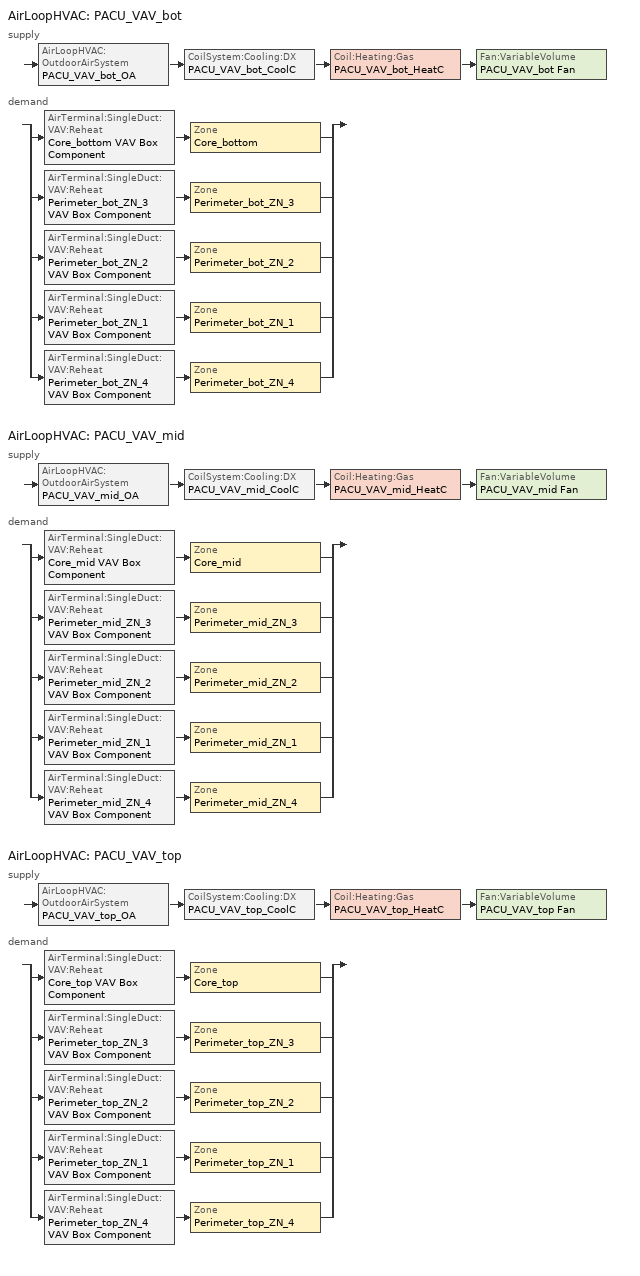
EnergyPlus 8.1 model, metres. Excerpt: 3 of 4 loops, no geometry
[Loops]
AirLoopHVAC 'PACU_VAV_bot'
 supply: AirLoopHVAC:OutdoorAirSystem 'PACU_VAV_bot_OA' > CoilSystem:Cooling:DX 'PACU_VAV_bot_CoolC' > Coil:Heating:Gas 'PACU_VAV_bot_HeatC' > Fan:VariableVolume 'PACU_VAV_bot Fan'
 demand: split
  | AirTerminal:SingleDuct:VAV:Reheat 'Core_bottom VAV Box Component' > Zone 'Core_bottom'
  | AirTerminal:SingleDuct:VAV:Reheat 'Perimeter_bot_ZN_3 VAV Box Component' > Zone 'Perimeter_bot_ZN_3'
  | AirTerminal:SingleDuct:VAV:Reheat 'Perimeter_bot_ZN_2 VAV Box Component' > Zone 'Perimeter_bot_ZN_2'
  | AirTerminal:SingleDuct:VAV:Reheat 'Perimeter_bot_ZN_1 VAV Box Component' > Zone 'Perimeter_bot_ZN_1'
  | AirTerminal:SingleDuct:VAV:Reheat 'Perimeter_bot_ZN_4 VAV Box Component' > Zone 'Perimeter_bot_ZN_4'
AirLoopHVAC 'PACU_VAV_mid'
 supply: AirLoopHVAC:OutdoorAirSystem 'PACU_VAV_mid_OA' > CoilSystem:Cooling:DX 'PACU_VAV_mid_CoolC' > Coil:Heating:Gas 'PACU_VAV_mid_HeatC' > Fan:VariableVolume 'PACU_VAV_mid Fan'
 demand: split
  | AirTerminal:SingleDuct:VAV:Reheat 'Core_mid VAV Box Component' > Zone 'Core_mid'
  | AirTerminal:SingleDuct:VAV:Reheat 'Perimeter_mid_ZN_3 VAV Box Component' > Zone 'Perimeter_mid_ZN_3'
  | AirTerminal:SingleDuct:VAV:Reheat 'Perimeter_mid_ZN_2 VAV Box Component' > Zone 'Perimeter_mid_ZN_2'
  | AirTerminal:SingleDuct:VAV:Reheat 'Perimeter_mid_ZN_1 VAV Box Component' > Zone 'Perimeter_mid_ZN_1'
  | AirTerminal:SingleDuct:VAV:Reheat 'Perimeter_mid_ZN_4 VAV Box Component' > Zone 'Perimeter_mid_ZN_4'
AirLoopHVAC 'PACU_VAV_top'
 supply: AirLoopHVAC:OutdoorAirSystem 'PACU_VAV_top_OA' > CoilSystem:Cooling:DX 'PACU_VAV_top_CoolC' > Coil:Heating:Gas 'PACU_VAV_top_HeatC' > Fan:VariableVolume 'PACU_VAV_top Fan'
 demand: split
  | AirTerminal:SingleDuct:VAV:Reheat 'Core_top VAV Box Component' > Zone 'Core_top'
  | AirTerminal:SingleDuct:VAV:Reheat 'Perimeter_top_ZN_3 VAV Box Component' > Zone 'Perimeter_top_ZN_3'
  | AirTerminal:SingleDuct:VAV:Reheat 'Perimeter_top_ZN_2 VAV Box Component' > Zone 'Perimeter_top_ZN_2'
  | AirTerminal:SingleDuct:VAV:Reheat 'Perimeter_top_ZN_1 VAV Box Component' > Zone 'Perimeter_top_ZN_1'
  | AirTerminal:SingleDuct:VAV:Reheat 'Perimeter_top_ZN_4 VAV Box Component' > Zone 'Perimeter_top_ZN_4'
[EnergyManagementSystem:Sensor]
Name | Output:Variable or Output:Meter Index Key | Output:Variable or Output:Meter
LtgSch_Sensor | BLDG_LIGHT_SCH_Copy | Schedule Value
DutyCycleNumSensor | DutyCycleTimestepCount | Schedule Value
CPP_Event_Sensor | DR_Event | Schedule Value
Demand | * | Electricity:Facility
[EnergyManagementSystem:Actuator] Actuated Component Control Type=Schedule Value
Name | Actuated Component Unique | Actuated Component Type
Ltg_Reset | BLDG_LIGHT_SCH | Schedule:Compact
Cool_Tstat1; Cool_Tstat | ClgSetP_Sch | Schedule:Compact
DutyCycleNumActuator | DutyCycleTimestepCount | Schedule:Constant
Cool_Tstat2 | ClgSetP_Sch2 | Schedule:Compact
Cool_Tstat3 | ClgSetP_Sch3 | Schedule:Compact
[EnergyManagementSystem:ProgramCallingManager]
DR_LtgManager: BeginTimestepBeforePredictor; DR_Ltg
DR_ManagerDutyCycle: BeginTimestepBeforePredictor; DutyCycle; DutyCycleCount
DR_Post_Process_Manager: EndOfSystemTimestepAfterHVACReporting; DR_Post_Process
DR_ManagerSetPoint: BeginTimestepBeforePredictor; SetPointChanges
[EnergyManagementSystem:Program]
DR_Ltg: IF CPP_Event_Sensor==1; SET  Ltg_Reset = LtgSch_Sensor * 0.9; Else; SET Ltg_Reset = Null; Endif
DutyCycle: SET CurrCycle = DutyCycleNumSensor; IF CPP_Event_Sensor == 1 && CurrCycle <= DutyCycleLength; SET  Cool_Tstat1 = Null; Else; SET Cool_Tstat1= 50; Endif; IF CPP_Event_Sensor == 1 && CurrCycle > DutyCycleLength && CurrCycle <= 2*DutyCycleLength; SET  Cool_Tstat2 = Null; Else; SET Cool_Tstat2= 50; Endif; IF CPP_Event_Sensor == 1 && CurrCycle > (2*DutyCycleLength); SET  Cool_Tstat3 = Null; Else; SET Cool_Tstat3= 50; Endif; SET DemandKW = Demand* 12 /3600
DutyCycleCount: SET DutyCycleLength = 2; SET  CurrDutyCycle = DutyCycleTrend 1; SET  DutyCycleNumActuator = CurrDutyCycle+  1; IF DutyCycleNumActuator > DutyCycleLength*3; SET DutyCycleNumActuator = 1; Endif
DR_Post_Process: SET DR_Demand = 0; SET DR_Pre_Demand=0; SET DR_Post_Demand=0; IF CPP_Event_Sensor==1; SET DR_Demand = Demand * 12 / 3600; ENDIF; IF CPP_Event_Sensor>0; SET DR_FullDay = Demand * 12 /3600; ENDIF
SetPointChanges: IF CPP_Event_Sensor==1; SET  Cool_Tstat = 25.8; Else; SET Cool_Tstat= Null; Endif; SET DemandKW = Demand* 12 /3600
[DesignSpecification:OutdoorAir] Outdoor Air Method=Flow/Area; Outdoor Air Flow per Zone Floor Area {m3/s-m2}=0.000431773; Outdoor Air Flow per Zone {m3/s}=0
SZ DSOA Core_bottom; SZ DSOA Core_mid; SZ DSOA Core_top; SZ DSOA Perimeter_top_ZN_3; SZ DSOA Perimeter_top_ZN_2; SZ DSOA Perimeter_top_ZN_1; SZ DSOA Perimeter_top_ZN_4; SZ DSOA Perimeter_bot_ZN_3; SZ DSOA Perimeter_bot_ZN_2; SZ DSOA Perimeter_bot_ZN_1; SZ DSOA Perimeter_bot_ZN_4; SZ DSOA Perimeter_mid_ZN_3; SZ DSOA Perimeter_mid_ZN_2; SZ DSOA Perimeter_mid_ZN_1; SZ DSOA Perimeter_mid_ZN_4
[Sizing:Zone] Zone Cooling Design Supply Air Temperature Input Method=SupplyAirTemperature; Zone Cooling Design Supply Air Temperature {C}=12.8; Zone Heating Design Supply Air Temperature Input Method=SupplyAirTemperature; Zone Heating Design Supply Air Temperature {C}=40; Zone Cooling Design Supply Air Humidity Ratio {kgWater/kgDryAir}=0.0085; Zone Heating Design Supply Air Humidity Ratio {kgWater/kgDryAir}=0.008; Zone Heating Sizing Factor=0; Zone Cooling Sizing Factor=0; Cooling Design Air Flow Method=DesignDay; Cooling Design Air Flow Rate {m3/s}=0; Cooling Minimum Air Flow {m3/s}=0; Cooling Minimum Air Flow Fraction=0; Heating Design Air Flow Method=DesignDay; Heating Design Air Flow Rate {m3/s}=0
Name | Design Specification Outdoor Air Object
Core_bottom | SZ DSOA Core_bottom
Core_mid | SZ DSOA Core_mid
Core_top | SZ DSOA Core_top
Perimeter_top_ZN_3 | SZ DSOA Perimeter_top_ZN_3
Perimeter_top_ZN_2 | SZ DSOA Perimeter_top_ZN_2
Perimeter_top_ZN_1 | SZ DSOA Perimeter_top_ZN_1
Perimeter_top_ZN_4 | SZ DSOA Perimeter_top_ZN_4
Perimeter_bot_ZN_3 | SZ DSOA Perimeter_bot_ZN_3
Perimeter_bot_ZN_2 | SZ DSOA Perimeter_bot_ZN_2
Perimeter_bot_ZN_1 | SZ DSOA Perimeter_bot_ZN_1
Perimeter_bot_ZN_4 | SZ DSOA Perimeter_bot_ZN_4
Perimeter_mid_ZN_3 | SZ DSOA Perimeter_mid_ZN_3
Perimeter_mid_ZN_2 | SZ DSOA Perimeter_mid_ZN_2
Perimeter_mid_ZN_1 | SZ DSOA Perimeter_mid_ZN_1
Perimeter_mid_ZN_4 | SZ DSOA Perimeter_mid_ZN_4
[Sizing:System] Type of Load to Size On=Sensible; Design Outdoor Air Flow Rate {m3/s}=Autosize; Minimum System Air Flow Ratio=0.3; Preheat Design Temperature {C}=7; Preheat Design Humidity Ratio {kgWater/kgDryAir}=0.008; Precool Design Temperature {C}=12.8; Precool Design Humidity Ratio {kgWater/kgDryAir}=0.008; Central Cooling Design Supply Air Temperature {C}=12.8; Central Heating Design Supply Air Temperature {C}=12.8; Sizing Option=Coincident; 100% Outdoor Air in Cooling=No; 100% Outdoor Air in Heating=No; Central Cooling Design Supply Air Humidity Ratio {kgWater/kgDryAir}=0.0085; Central Heating Design Supply Air Humidity Ratio {kgWater/kgDryAir}=0.008; Cooling Design Air Flow Method=DesignDay; Cooling Design Air Flow Rate {m3/s}=0; Heating Design Air Flow Method=DesignDay; Heating Design Air Flow Rate {m3/s}=0; System Outdoor Air Method=ZoneSum
PACU_VAV_bot; PACU_VAV_mid; PACU_VAV_top
[ZoneControl:Thermostat] Control Type Schedule=Dual Zone Control Type Sched
Name | Zone or ZoneList | Control 1
Core_bottom Thermostat | Core_bottom | Core_bottom DualSPSched
Core_mid Thermostat | Core_mid | Core_mid DualSPSched
Core_top Thermostat | Core_top | Core_top DualSPSched
Perimeter_top_ZN_3 Thermostat | Perimeter_top_ZN_3 | Perimeter_top_ZN_3 DualSPSched
Perimeter_top_ZN_2 Thermostat | Perimeter_top_ZN_2 | Perimeter_top_ZN_2 DualSPSched
Perimeter_top_ZN_1 Thermostat | Perimeter_top_ZN_1 | Perimeter_top_ZN_1 DualSPSched
Perimeter_top_ZN_4 Thermostat | Perimeter_top_ZN_4 | Perimeter_top_ZN_4 DualSPSched
Perimeter_bot_ZN_3 Thermostat | Perimeter_bot_ZN_3 | Perimeter_bot_ZN_3 DualSPSched
Perimeter_bot_ZN_2 Thermostat | Perimeter_bot_ZN_2 | Perimeter_bot_ZN_2 DualSPSched
Perimeter_bot_ZN_1 Thermostat | Perimeter_bot_ZN_1 | Perimeter_bot_ZN_1 DualSPSched
Perimeter_bot_ZN_4 Thermostat | Perimeter_bot_ZN_4 | Perimeter_bot_ZN_4 DualSPSched
Perimeter_mid_ZN_3 Thermostat | Perimeter_mid_ZN_3 | Perimeter_mid_ZN_3 DualSPSched
Perimeter_mid_ZN_2 Thermostat | Perimeter_mid_ZN_2 | Perimeter_mid_ZN_2 DualSPSched
Perimeter_mid_ZN_1 Thermostat | Perimeter_mid_ZN_1 | Perimeter_mid_ZN_1 DualSPSched
Perimeter_mid_ZN_4 Thermostat | Perimeter_mid_ZN_4 | Perimeter_mid_ZN_4 DualSPSched
[ThermostatSetpoint:DualSetpoint] Heating Setpoint Temperature Schedule=HtgSetP_Sch
Name | Cooling Setpoint Temperature Schedule
Core_bottom DualSPSched; Perimeter_bot_ZN_3 DualSPSched; Perimeter_bot_ZN_2 DualSPSched; Perimeter_bot_ZN_1 DualSPSched; Perimeter_bot_ZN_4 DualSPSched | ClgSetP_Sch
Core_mid DualSPSched; Perimeter_mid_ZN_3 DualSPSched; Perimeter_mid_ZN_2 DualSPSched; Perimeter_mid_ZN_1 DualSPSched; Perimeter_mid_ZN_4 DualSPSched | CLGSETP_SCH2
Core_top DualSPSched; Perimeter_top_ZN_3 DualSPSched; Perimeter_top_ZN_2 DualSPSched; Perimeter_top_ZN_1 DualSPSched; Perimeter_top_ZN_4 DualSPSched | CLGSETP_SCH3
[AirTerminal:SingleDuct:VAV:Reheat] Availability Schedule=ALWAYS_ON; Zone Minimum Air Flow Input Method=Constant; Constant Minimum Air Flow Fraction=0.4; Maximum Hot Water or Steam Flow Rate {m3/s}=AUTOSIZE; Minimum Hot Water or Steam Flow Rate {m3/s}=0; Convergence Tolerance=0.001; Damper Heating Action=Normal
Name | Maximum Air Flow Rate {m3/s} | Reheat Coil
Core_bottom VAV Box Component | 3.15513 | Core_bottom VAV Box Reheat Coil
Core_mid VAV Box Component | 4.55386 | Core_mid VAV Box Reheat Coil
Core_top VAV Box Component | 5.187 | Core_top VAV Box Reheat Coil
Perimeter_top_ZN_3 VAV Box Component | 1.59518 | Perimeter_top_ZN_3 VAV Box Reheat Coil
Perimeter_top_ZN_1 VAV Box Component | 1.68055 | Perimeter_top_ZN_1 VAV Box Reheat Coil
Perimeter_bot_ZN_3 VAV Box Component | 1.05934 | Perimeter_bot_ZN_3 VAV Box Reheat Coil
Perimeter_bot_ZN_2 VAV Box Component | 1.25547 | Perimeter_bot_ZN_2 VAV Box Reheat Coil
Perimeter_bot_ZN_1 VAV Box Component | 1.08479 | Perimeter_bot_ZN_1 VAV Box Reheat Coil
Perimeter_bot_ZN_4 VAV Box Component | 1.15082 | Perimeter_bot_ZN_4 VAV Box Reheat Coil
Perimeter_mid_ZN_3 VAV Box Component | 1.33393 | Perimeter_mid_ZN_3 VAV Box Reheat Coil
Perimeter_mid_ZN_1 VAV Box Component | 1.39144 | Perimeter_mid_ZN_1 VAV Box Reheat Coil
Perimeter_top_ZN_2 VAV Box Component | 1.48132 | Perimeter_top_ZN_2 VAV Box Reheat Coil
Perimeter_top_ZN_4 VAV Box Component | 1.71378 | Perimeter_top_ZN_4 VAV Box Reheat Coil
Perimeter_mid_ZN_2 VAV Box Component | 1.48591 | Perimeter_mid_ZN_2 VAV Box Reheat Coil
Perimeter_mid_ZN_4 VAV Box Component | 1.53937 | Perimeter_mid_ZN_4 VAV Box Reheat Coil
[Fan:ZoneExhaust] Availability Schedule=ExFanOperationSchd; Fan Total Efficiency=0.45; Pressure Rise {Pa}=187.5; Maximum Flow Rate {m3/s}=0.5
Core_bottom Exhaust Fan; Core_mid Exhaust Fan; Core_top Exhaust Fan
[Zone equipment]
Core_bottom: Core_bottom Exhaust Fan, Core_bottom VAV Box Component
Core_mid: Core_mid Exhaust Fan, Core_mid VAV Box Component
Core_top: Core_top Exhaust Fan, Core_top VAV Box Component
Perimeter_top_ZN_3: Perimeter_top_ZN_3 VAV Box Component
Perimeter_top_ZN_2: Perimeter_top_ZN_2 VAV Box Component
Perimeter_top_ZN_1: Perimeter_top_ZN_1 VAV Box Component
Perimeter_top_ZN_4: Perimeter_top_ZN_4 VAV Box Component
Perimeter_bot_ZN_3: Perimeter_bot_ZN_3 VAV Box Component
Perimeter_bot_ZN_2: Perimeter_bot_ZN_2 VAV Box Component
Perimeter_bot_ZN_1: Perimeter_bot_ZN_1 VAV Box Component
Perimeter_bot_ZN_4: Perimeter_bot_ZN_4 VAV Box Component
Perimeter_mid_ZN_3: Perimeter_mid_ZN_3 VAV Box Component
Perimeter_mid_ZN_2: Perimeter_mid_ZN_2 VAV Box Component
Perimeter_mid_ZN_1: Perimeter_mid_ZN_1 VAV Box Component
Perimeter_mid_ZN_4: Perimeter_mid_ZN_4 VAV Box Component
[Fan:VariableVolume] Availability Schedule=HVACOperationSchd; Fan Total Efficiency=0.42; Pressure Rise {Pa}=1120.5; Fan Power Minimum Flow Rate Input Method=Fraction; Fan Power Minimum Flow Fraction=0.25; Motor Efficiency=0.64; Motor In Airstream Fraction=0.25; Fan Power Coefficient 1=0.0704289; Fan Power Coefficient 2=0.38533; Fan Power Coefficient 3=-0.460864; Fan Power Coefficient 4=1.0092; Fan Power Coefficient 5=0
Name | Maximum Flow Rate {m3/s}
PACU_VAV_bot Fan | 6.61712
PACU_VAV_mid Fan | 8.93938
PACU_VAV_top Fan | 11.03325
[Coil:Cooling:DX:TwoSpeed] Availability Schedule=ALWAYS_ON; High Speed Rated Sensible Heat Ratio=AUTOSIZE; High Speed Gross Rated Cooling COP {W/W}=2.61; Total Cooling Capacity Function of Temperature Curve=FURNACE_PACU_VAV_CoolCCarrier48TM014_12tons_CapFT; Total Cooling Capacity Function of Flow Fraction Curve=FURNACE_PACU_VAV_CoolCCarrier48TM014_12tons_FFF; Energy Input Ratio Function of Temperature Curve=FURNACE_PACU_VAV_CoolCCarrier48TM014_12tons_EIRFT; Energy Input Ratio Function of Flow Fraction Curve=FURNACE_PACU_VAV_CoolCCarrier48TM014_12tons_EIRFFF; Part Load Fraction Correlation Curve=FURNACE_PACU_VAV_CoolCIEA_HVAC_BESTEST_9ton-PLR; Low Speed Gross Rated Sensible Heat Ratio=0.69; Low Speed Gross Rated Cooling COP {W/W}=2.1; Low Speed Total Cooling Capacity Function of Temperature Curve=FURNACE_PACU_VAV_CoolCCarrier48TM014_12tons_CapFT; Low Speed Energy Input Ratio Function of Temperature Curve=FURNACE_PACU_VAV_CoolCCarrier48TM014_12tons_EIRFT
Name | High Speed Gross Rated Total Cooling Capacity {W} | High Speed Rated Air Flow Rate {m3/s} | Low Speed Gross Rated Total Cooling Capacity {W} | Low Speed Rated Air Flow Rate {m3/s}
PACU_VAV_bot_CoolC DXCoil | 87629.4 | 6.61712 | 29206.9 | 2.20548
PACU_VAV_mid_CoolC DXCoil | 118383 | 8.93938 | 39457 | 2.9795
PACU_VAV_top_CoolC DXCoil | 146112 | 11.03325 | 48699 | 3.67738
[Coil:Heating:Electric] Availability Schedule=ALWAYS_ON; Efficiency=1
Name | Nominal Capacity {W}
Core_bottom VAV Box Reheat Coil | 34668.8
Core_mid VAV Box Reheat Coil | 50038.1
Core_top VAV Box Reheat Coil | 56995
Perimeter_top_ZN_3 VAV Box Reheat Coil | 22727.7
Perimeter_top_ZN_2 VAV Box Reheat Coil | 16276.8
Perimeter_top_ZN_1 VAV Box Reheat Coil | 22666.1
Perimeter_top_ZN_4 VAV Box Reheat Coil | 18831.1
Perimeter_bot_ZN_3 VAV Box Reheat Coil | 15630.2
Perimeter_bot_ZN_2 VAV Box Reheat Coil | 13795.2
Perimeter_bot_ZN_1 VAV Box Reheat Coil | 15799.9
Perimeter_bot_ZN_4 VAV Box Reheat Coil | 12645.3
Perimeter_mid_ZN_3 VAV Box Reheat Coil | 17582
Perimeter_mid_ZN_2 VAV Box Reheat Coil | 16327.2
Perimeter_mid_ZN_1 VAV Box Reheat Coil | 17576
Perimeter_mid_ZN_4 VAV Box Reheat Coil | 16914.7
[Coil:Heating:Gas] Availability Schedule=ALWAYS_ON; Gas Burner Efficiency=0.8; Parasitic Electric Load {W}=0; Part Load Fraction Correlation Curve=Gas Furnace PLF-FPLR; Parasitic Gas Load {W}=0
Name | Nominal Capacity {W}
PACU_VAV_bot_HeatC | 4890.73
PACU_VAV_mid_HeatC; PACU_VAV_top_HeatC | 0
[CoilSystem:Cooling:DX] Availability Schedule=ALWAYS_ON
Name | Cooling Coil
PACU_VAV_bot_CoolC | PACU_VAV_bot_CoolC DXCoil
PACU_VAV_mid_CoolC | PACU_VAV_mid_CoolC DXCoil
PACU_VAV_top_CoolC | PACU_VAV_top_CoolC DXCoil
[Controller:OutdoorAir] Minimum Outdoor Air Flow Rate {m3/s}=AUTOSIZE; Maximum Outdoor Air Flow Rate {m3/s}=AUTOSIZE; Economizer Control Type=NoEconomizer; Economizer Control Action Type=ModulateFlow; Lockout Type=NoLockout; Minimum Limit Type=FixedMinimum; Minimum Outdoor Air Schedule=MinOA_Sched; Minimum Fraction of Outdoor Air Schedule=MinOAFracSch_Base; Maximum Fraction of Outdoor Air Schedule=MaxOAFracSch_Base; Heat Recovery Bypass Control Type=BypassWhenOAFlowGreaterThanMinimum
PACU_VAV_bot_OA_Controller; PACU_VAV_mid_OA_Controller; PACU_VAV_top_OA_Controller
[AirLoopHVAC] Design Supply Air Flow Rate {m3/s}=AUTOSIZE
PACU_VAV_bot; PACU_VAV_mid; PACU_VAV_top
[SetpointManager:Scheduled] Control Variable=Temperature; Schedule=VAV-Supply-Air-Temp-Sch
Name | Setpoint Node or NodeList
PACU_VAV_bot SAT setpoint | PACU_VAV_bot Supply Equipment Outlet Node
PACU_VAV_mid SAT setpoint | PACU_VAV_mid Supply Equipment Outlet Node
PACU_VAV_top SAT setpoint | PACU_VAV_top Supply Equipment Outlet Node
[SetpointManager:MixedAir] Control Variable=Temperature
Name | Setpoint Node or NodeList
PACU_VAV_bot_CoolC SAT Manager | PACU_VAV_bot_CoolC-PACU_VAV_bot_HeatCNode
PACU_VAV_bot_HeatC MixedAir Manager | PACU_VAV_bot_HeatC-PACU_VAV_bot FanNode
PACU_VAV_bot_OAMixed Air Temp Manager | PACU_VAV_bot_OA-PACU_VAV_bot_CoolCNode
PACU_VAV_mid_CoolC SAT Manager | PACU_VAV_mid_CoolC-PACU_VAV_mid_HeatCNode
PACU_VAV_mid_HeatC MixedAir Manager | PACU_VAV_mid_HeatC-PACU_VAV_mid FanNode
PACU_VAV_mid_OAMixed Air Temp Manager | PACU_VAV_mid_OA-PACU_VAV_mid_CoolCNode
PACU_VAV_top_CoolC SAT Manager | PACU_VAV_top_CoolC-PACU_VAV_top_HeatCNode
PACU_VAV_top_HeatC MixedAir Manager | PACU_VAV_top_HeatC-PACU_VAV_top FanNode
PACU_VAV_top_OAMixed Air Temp Manager | PACU_VAV_top_OA-PACU_VAV_top_CoolCNode
[FaultModel:TemperatureSensorOffset:OutdoorAir] Availability Schedule=ALWAYS_ON; Temperature Sensor Offset {deltaC}=3
Name | Controller Object
VAV_bot OA Sensor Bias | PACU_VAV_bot_OA_Controller
VAV_mid OA Sensor Bias | PACU_VAV_mid_OA_Controller
VAV_top OA Sensor Bias | PACU_VAV_top_OA_Controller
[FaultModel:TemperatureSensorOffset:ReturnAir] Availability Schedule=ALWAYS_ON; Temperature Sensor Offset {deltaC}=-3
Name | Controller Object
VAV_bot RA Sensor Bias | PACU_VAV_bot_OA_Controller
VAV_mid RA Sensor Bias | PACU_VAV_mid_OA_Controller
VAV_top RA Sensor Bias | PACU_VAV_top_OA_Controller
[Schedule:Compact]
ALWAYS_ON; MinOA_Sched: Through: 12/31, For: AllDays, Until: 24:00, 1
HVACOperationSchd: Through: 12/31, For: Weekdays SummerDesignDay WinterDesignDay, Until: 05:00, 0, Until: 22:00, 1, Until: 24:00, 0, For: Saturday, Until: 05:00, 0, Until: 18:00, 1, Until: 24:00, 0, For: Sunday Holidays AllOtherDays, Until: 24:00, 0
ExFanOperationSchd: Through: 12/31, For: Weekdays SummerDesignDay WinterDesignDay, Until: 05:00, 1, Until: 22:00, 1, Until: 24:00, 1, For: Saturday, Until: 05:00, 1, Until: 18:00, 1, Until: 24:00, 1, For: Sunday Holidays AllOtherDays, Until: 24:00, 1
HTGSETP_SCH: Through: 12/31, For: Weekdays, Until: 05:00, 18.3, Until: 06:00, 19.3, Until: 07:00, 20.3, Until: 22:00, 21.7, Until: 24:00, 18.3, For: SummerDesignDay, Until: 24:00, 18.3, For: WinterDesignDay, Until: 05:00, 18.3, Until: 06:00, 19.3, Until: 07:00, 20.3, Until: 22:00, 21.7, Until: 24:00, 18.3, For: Saturday, Until: 05:00, 18.3, Until: 06:00, 19.3, Until:  07:00, 20.3, Until: 18:00, 21.7, Until: 24:00, 18.3, For: Sunday Holidays AllOtherDays, Until: 24:00, 18.3
CLGSETP_SCH; CLGSETP_SCH2; CLGSETP_SCH3: Through: 12/31, For: Weekdays, Until: 05:00, 26.7, Until: 06:00, 25.2, Until: 07:00, 23.9, Until: 22:00, 22.8, Until: 24:00, 26.7, For: Saturday, Until: 05:00, 26.7, Until: 06:00, 25.2, Until: 07:00, 23.9, Until: 18:00, 22.8, Until: 24:00, 26.7, For: SummerDesignDay, Until: 05:00, 26.7, Until: 06:00, 25.2, Until: 07:00, 23.9, Until: 22:00, 22.8, Until: 24:00, 26.7, For: WinterDesignDay, Until: 24:00, 26.7, For: Sunday Holidays AllOtherDays, Until: 24:00, 26.7
MinOAFracSch_Base: Through: 12/31, For: Weekdays, Until: 05:00, 0.3, Until: 22:00, 0.3, Until: 24:00, 0.3, For: Saturday, Until: 05:00, 0.3, Until: 18:00, 0.3, Until: 24:00, 0.3, For: SummerDesignDay WinterDesignDay, Until: 05:00, 0.3, Until: 22:00, 0.3, Until: 24:00, 0.3, For: Sunday Holidays AllOtherDays, Until: 05:00, 0.3, Until: 18:00, 0.3, Until: 24:00, 0.3
MaxOAFracSch_Base: Through: 12/31, For: AllDays, Until: 24:00, 0.7
Dual Zone Control Type Sched: Through: 12/31, For: AllDays, Until: 24:00, 4
VAV-Supply-Air-Temp-Sch: Through: 12/31, For: AllDays, Until: 24:00, 12.8
[Curve:Quadratic]
Name | Coefficient1 Constant | Coefficient2 x | Coefficient3 x**2 | Minimum Value of x | Maximum Value of x
FURNACE_PACU_VAV_CoolCCarrier48TM014_12tons_FFF | 0.718954 | 0.435436 | -0.154193 | 0.75 | 1.25
FURNACE_PACU_VAV_CoolCCarrier48TM014_12tons_EIRFFF | 1.19525 | -0.306138 | 0.110973 | 0.75 | 1.25
FURNACE_PACU_VAV_CoolCIEA_HVAC_BESTEST_9ton-PLR | 0.771 | 0.229 | 0 | 0 | 1
[Curve:Cubic]
Gas Furnace PLF-FPLR: Coefficient1 Constant=0.8; Coefficient2 x=0.2; Coefficient3 x**2=0; Coefficient4 x**3=0; Minimum Value of x=0; Maximum Value of x=1
[Curve:Biquadratic] Minimum Value of x=16.5556; Maximum Value of x=22.1111; Minimum Value of y=23.7778; Maximum Value of y=47.66
Name | Coefficient1 Constant | Coefficient2 x | Coefficient3 x**2 | Coefficient4 y | Coefficient5 y**2 | Coefficient6 x*y
FURNACE_PACU_VAV_CoolCCarrier48TM014_12tons_CapFT | 1.39072 | -0.0529058 | 0.0018423 | 0.00058267 | -0.000186814 | 0.000265159
FURNACE_PACU_VAV_CoolCCarrier48TM014_12tons_EIRFT | -0.536161 | 0.105138 | -0.00172659 | 0.0149848 | 0.000659948 | -0.0017385
